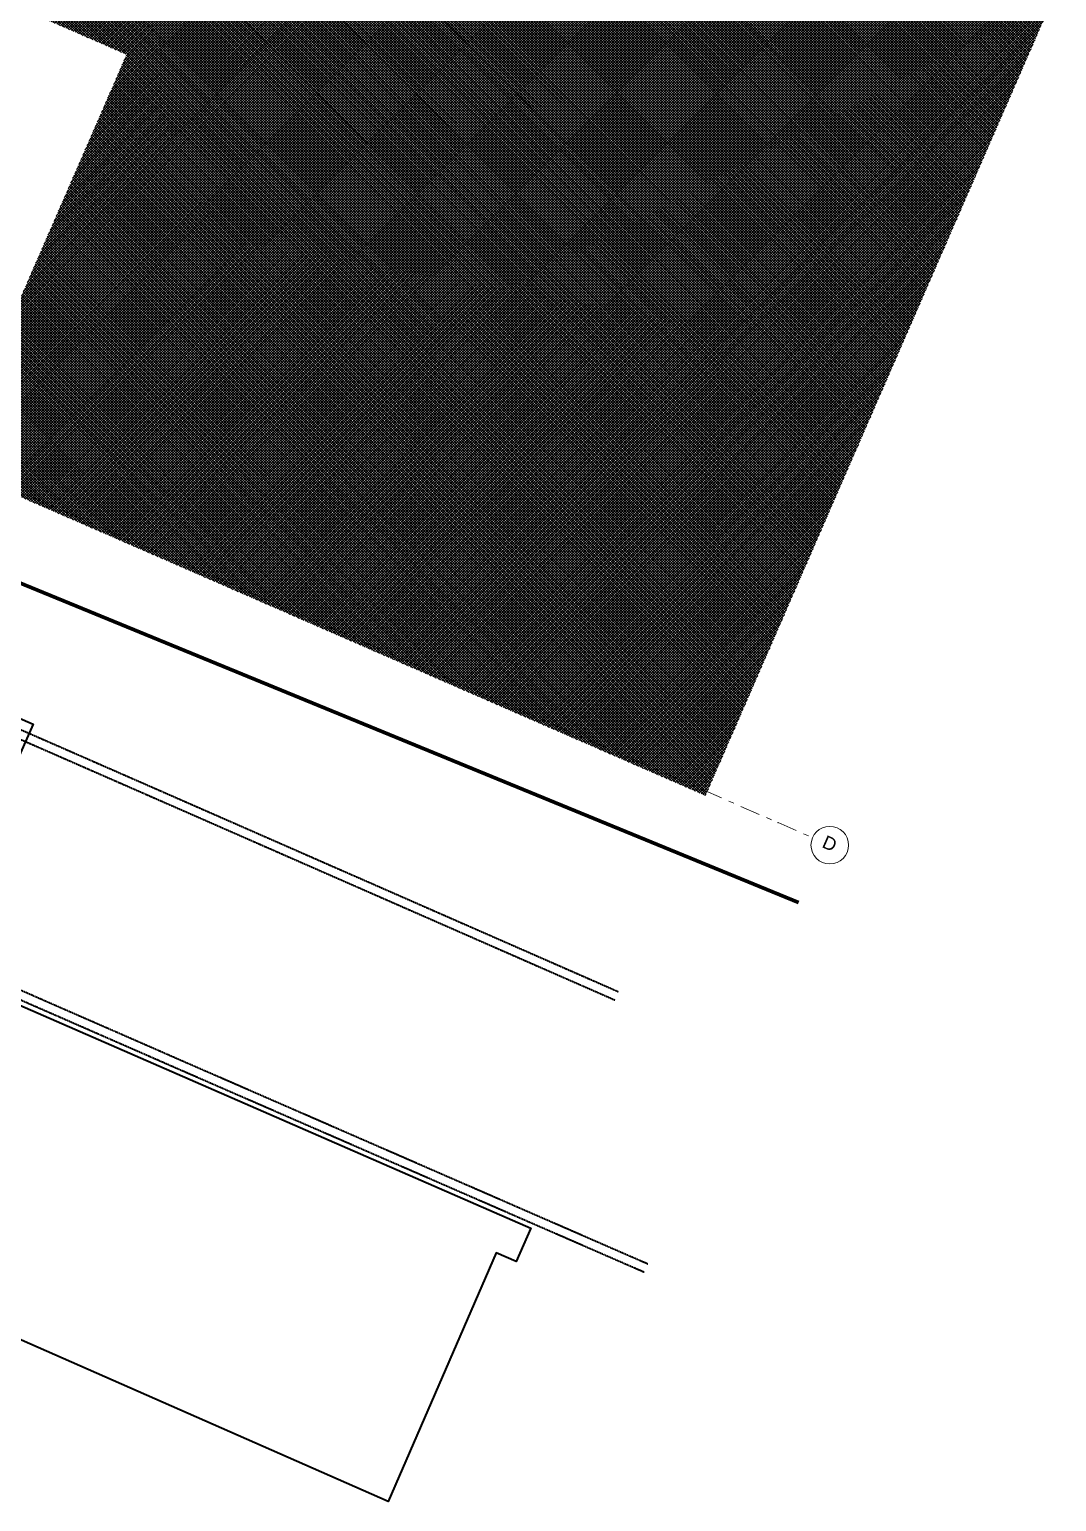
# Model space of a CAD drawing. Header units: millimetres. Extents: x -89663 to 74273, y -103666 to 18539.
# Drawn here: x 46947 to 74273, y -46928 to -7766 of the extents above; entities that cross this region are included whole.
import ezdxf
from ezdxf.enums import TextEntityAlignment as Align

# ---------------------------------------------------------------- set-up
doc = ezdxf.new("R2010")
doc.units = ezdxf.units.MM
doc.header["$MEASUREMENT"] = 0
doc.linetypes.add('Double Dashed', pattern=[1093.611073, 529.166651, -211.666656, 141.111112, -211.666656])
doc.linetypes.add('HIDDEN2', pattern=[0.375, 0.25, -0.125])
doc.layers.add('A-15-MG_Structural_Grid', color=7, linetype='Continuous')
doc.layers.add('New_A-20-M_Hard_Landscape', color=7, linetype='Continuous')
for name, color, linetype, lineweight, true_color in [('A-15-MG_Structural_Grid_Pen_No__163', 7, 'Continuous', 0, 0x750077), ('A-20-M_Hard_Landscape-Phase 1_Pen_No__248', 7, 'Continuous', 158, 0xe8dc01), ('A-25-M_Wall_Int_Pen_No__102', 7, 'Continuous', 15, 0xcccccc), ('New_A-20-M_Hard_Landscape_Pen_No__53', 7, 'Continuous', 35, 0x444444)]:
    doc.layers.add(name, color=color, linetype=linetype, lineweight=lineweight, true_color=true_color)
doc.layers.add('A-20-M_Hard_Landscape-Phase 1_Pen_No__7', color=7, linetype='Continuous', lineweight=35)
doc.styles.add('GENERATED_STYLE_4', font='')
doc.styles.get('GENERATED_STYLE_4').set_extended_font_data('Swis721 BT')
doc.linetypes.add('GAS_UNDERGROUND', pattern='A,0,[2,EC-MA-00-GF-DR-A-00363 Phase 2 Lecture Theatre Ground floor GA-S2-P171.Shx,S=1.746032,R=0,X=0,Y=0],-320,0', length=320)

# ---------------------------------------------------------------- blocks, each defined once
blk = doc.blocks.new('Mesh_1_1', base_point=(-63082, -84193))
at = {"layer": 'New_A-20-M_Hard_Landscape_Pen_No__53', "linetype": 'Continuous', "flags": 128}
blk.add_lwpolyline([(42535, -24277), (47043, -26247), (46243, -28077)], dxfattribs=at)
blk.add_lwpolyline([(44243, -32660), (60284, -39654), (59897, -40543), (59368, -40313), (56491, -46928), (44285, -41565, 0.39159)], format="xyb", dxfattribs=at)
blk = doc.blocks.new('Standard grid marker')
at = {"layer": 'A-15-MG_Structural_Grid_Pen_No__163', "linetype": 'Double Dashed'}
for p, q in [((1000, 0), (74255, 0)), ((74255, 0), (75255, 0))]:
    blk.add_line(p, q, dxfattribs=at)
at = {"layer": 'A-15-MG_Structural_Grid_Pen_No__163', "linetype": 'Continuous'}
blk.add_circle((75755, 0), 500, dxfattribs=at)
at = {"layer": 'A-15-MG_Structural_Grid_Pen_No__163', "linetype": 'Double Dashed'}
blk.add_point((74255, 0), dxfattribs=at)
blk.add_point((74255, 0), dxfattribs=at)
at = {"layer": 'A-15-MG_Structural_Grid_Pen_No__163', "style": 'GENERATED_STYLE_4'}
for tag, p in [('AC_MarkerText_1_0', (-500, 43)), ('AC_MarkerText_1_1', (75755, 43))]:
    blk.add_attdef(tag, text='', height=350, rotation=360, dxfattribs=at).set_placement(p, align=Align.MIDDLE_CENTER)

msp = doc.modelspace()

# ---------------------------------------------------------------- hatches: boundary and pattern name
at = {"layer": 'A-25-M_Wall_Int_Pen_No__102', "linetype": 'Continuous'}
h = msp.add_hatch(dxfattribs=at)
h.set_pattern_fill('Grid_5x5_Diagonal_0001', color=256, style=0, pattern_type=2)
h.set_pattern_definition([(45, (0, 0), (-35.35534, 35.35534), []), (135, (0, 0), (35.35534, 35.35534), [])])
h.paths.add_polyline_path([(44768.3, -19356.4), (49530.7, -8434.9), (28562.4, 708.3), (33140, 11206.2), (74273.5, -6730.2), (64933.5, -28149.5)])

# ---------------------------------------------------------------- linework, layer by layer
at = {"layer": 'A-20-M_Hard_Landscape-Phase 1_Pen_No__248', "linetype": 'GAS_UNDERGROUND'}
msp.add_line((67412.1, -30987.9), (11628.9, -8122.9), dxfattribs=at)
at = {"layer": 'A-20-M_Hard_Landscape-Phase 1_Pen_No__7', "linetype": 'HIDDEN2', "flags": 128}
for points in [[(26872.8, -18001.6), (35313.3, -21725.8), (42210.4, -24681.3), (50395.9, -28266), (62518, -33583)], [(26969.7, -17782), (35409, -21505.7), (42305.8, -24461.1), (50492.3, -28046.2), (62614.4, -33363.2)], [(63299.2, -40828.8), (51013.1, -35471.7), (29746.4, -26165)], [(63395.1, -40608.8), (51109.2, -35251.7), (29842.6, -25945.2)]]:
    msp.add_lwpolyline(points, dxfattribs=at)

# ---------------------------------------------------------------- block references
at = {"layer": 'A-15-MG_Structural_Grid', "color": 8, "linetype": 'Continuous', "lineweight": 15}
ref = msp.add_blockref('Standard grid marker', (-1201.2, 813.7), dxfattribs=dict(at, zscale=1000, rotation=336.440411583993))
ref.add_attrib('AC_MarkerText_1_1', 'D', dxfattribs={"layer": 'A-15-MG_Structural_Grid_Pen_No__163', "color": 216, "true_color": 0x750077, "height": 350, "rotation": 336.44041, "style": 'GENERATED_STYLE_4'}).set_placement((68239.1, -29422.2), align=Align.MIDDLE_CENTER)
at = {"layer": 'New_A-20-M_Hard_Landscape', "color": 49, "lineweight": 35, "true_color": 0x444444}
msp.add_blockref('Mesh_1_1', (-63082, -84192.5), dxfattribs=at)

doc.saveas('drawing.dxf')
